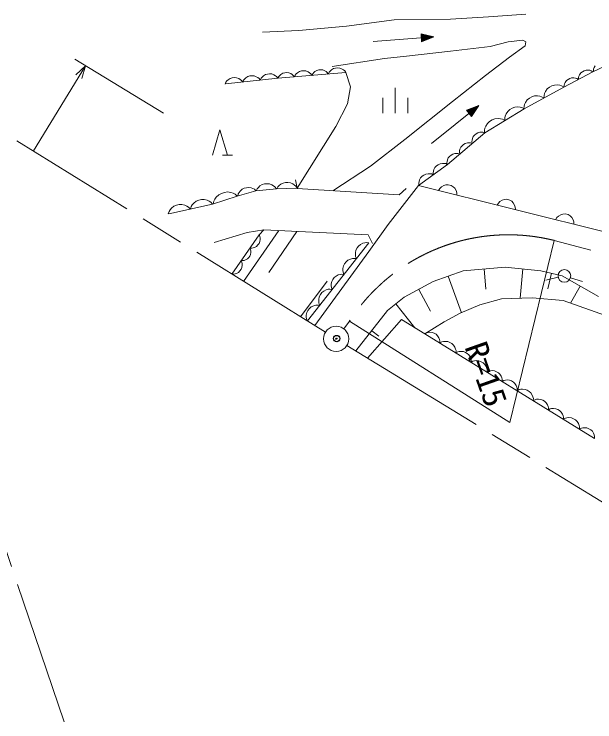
# Model space of a CAD drawing. Units: millimetres, scale not verified. Extents: x 40000 to 680000, y 20000 to 380000.
# Drawn here: x 271775 to 317768, y 262067 to 318126 of the extents above; entities that cross this region are included whole.
import ezdxf
from ezdxf.enums import TextEntityAlignment as Align

# ---------------------------------------------------------------- set-up
doc = ezdxf.new("R2010")
doc.units = ezdxf.units.MM
doc.header["$LTSCALE"] = 1000
doc.header["$PDMODE"] = 32
doc.header["$PDSIZE"] = 500
doc.linetypes.add('CHAIN', pattern=[18.5, 12, -1.5, 3.5, -1.5])
for name, color, linetype, lineweight in [('M-BGD', 7, 'Continuous', 13), ('M-BMK', 2, 'CHAIN', 13), ('M-BMK-SRVR', 3, 'Continuous', 13), ('M-STR-HTXT', 7, 'Continuous', 13)]:
    doc.layers.add(name, color=color, linetype=linetype, lineweight=lineweight)
doc.layers.add('M-OTRS', color=6, linetype='Continuous')
doc.styles.add('ＭＳ ゴシック', font='')
doc.styles.get('ＭＳ ゴシック').set_extended_font_data('MS Gothic')

msp = doc.modelspace()

# ---------------------------------------------------------------- linework, layer by layer
at = {"layer": 'M-BGD'}
for p, q in [((306324, 317722), (309335, 317901)), ((309335, 317901), (312302, 318126)), ((298098, 317182), (301874, 317677)), ((301874, 317677), (306324, 317722)), ((291446, 316688), (294322, 316823)), ((294322, 316823), (298098, 317182)), ((300211, 315969), (305020, 316328)), ((305020, 316328), (303999, 316573)), ((303999, 316573), (304047, 315934)), ((304900, 316319), (304043, 316516)), ((304043, 316516), (304082, 315997)), ((304047, 315934), (305020, 316328)), ((304082, 315997), (304900, 316319)), ((304781, 316310), (304088, 316459)), ((304088, 316459), (304118, 316060)), ((304118, 316060), (304781, 316310)), ((304661, 316301), (304132, 316402)), ((304132, 316402), (304153, 316123)), ((304153, 316123), (304661, 316301)), ((304541, 316292), (304176, 316345)), ((304176, 316345), (304188, 316186)), ((304188, 316186), (304541, 316292)), ((304382, 316280), (304221, 316288)), ((304221, 316288), (304224, 316249)), ((304224, 316249), (304382, 316280)), ((310908, 315924), (309470, 315564)), ((312077, 316058), (310908, 315924)), ((312302, 315924), (312077, 316058)), ((312257, 315609), (312302, 315924)), ((322169, 315721), (317615, 313567)), ((306324, 315204), (302863, 314800)), ((309470, 315564), (306324, 315204)), ((310998, 314710), (312257, 315609)), ((301110, 314620), (296974, 313991)), ((302863, 314800), (301110, 314620)), ((309110, 313272), (310998, 314710)), ((317788, 314038), (317714, 313897)), ((291834, 313380), (291670, 313334)), ((292002, 313398), (291834, 313380)), ((292172, 313388), (292002, 313398)), ((292348, 313323), (292172, 313388)), ((298053, 313496), (292659, 313047)), ((293056, 313445), (292907, 313355)), ((293209, 313484), (293056, 313445)), ((293365, 313497), (293209, 313484)), ((293522, 313484), (293365, 313497)), ((293684, 313419), (293522, 313484)), ((293794, 313350), (293684, 313419)), ((294116, 313393), (294039, 313302)), ((294221, 313486), (294116, 313393)), ((294381, 313584), (294221, 313486)), ((294546, 313626), (294381, 313584)), ((294714, 313640), (294546, 313626)), ((294883, 313626), (294714, 313640)), ((295058, 313556), (294883, 313626)), ((295176, 313481), (295058, 313556)), ((295267, 313405), (295176, 313481)), ((295362, 313272), (295267, 313405)), ((295429, 313408), (295362, 313272)), ((295501, 313492), (295429, 313408)), ((295598, 313579), (295501, 313492)), ((295747, 313669), (295598, 313579)), ((295900, 313708), (295747, 313669)), ((296055, 313721), (295900, 313708)), ((296213, 313708), (296055, 313721)), ((296375, 313644), (296213, 313708)), ((296485, 313574), (296375, 313644)), ((296569, 313503), (296485, 313574)), ((296658, 313380), (296569, 313503)), ((296730, 313527), (296658, 313380)), ((296807, 313617), (296730, 313527)), ((296911, 313710), (296807, 313617)), ((297072, 313808), (296911, 313710)), ((297237, 313850), (297072, 313808)), ((297404, 313864), (297237, 313850)), ((297574, 313850), (297404, 313864)), ((297748, 313780), (297574, 313850)), ((297867, 313706), (297748, 313780)), ((297958, 313629), (297867, 313706)), ((298053, 313496), (297958, 313629)), ((298053, 313496), (298413, 312373)), ((317615, 313567), (315314, 312343)), ((316664, 313473), (316563, 313331)), ((316789, 313569), (316664, 313473)), ((316927, 313643), (316789, 313569)), ((317077, 313693), (316927, 313643)), ((317251, 313697), (317077, 313693)), ((317380, 313677), (317251, 313697)), ((317485, 313645), (317380, 313677)), ((317615, 313567), (317485, 313645)), ((317668, 313769), (317650, 313583)), ((317714, 313897), (317668, 313769)), ((292659, 313047), (288524, 312597)), ((288627, 312834), (288552, 312741)), ((288729, 312930), (288627, 312834)), ((288887, 313031), (288729, 312930)), ((289051, 313077), (288887, 313031)), ((289218, 313095), (289051, 313077)), ((289388, 313086), (289218, 313095)), ((289564, 313020), (289388, 313086)), ((289684, 312949), (289564, 313020)), ((289777, 312874), (289684, 312949)), ((289876, 312744), (289777, 312874)), ((289944, 312893), (289876, 312744)), ((290018, 312985), (289944, 312893)), ((290121, 313081), (290018, 312985)), ((290279, 313182), (290121, 313081)), ((290443, 313228), (290279, 313182)), ((290610, 313247), (290443, 313228)), ((290780, 313237), (290610, 313247)), ((290956, 313172), (290780, 313237)), ((291076, 313100), (290956, 313172)), ((291169, 313026), (291076, 313100)), ((291267, 312896), (291169, 313026)), ((291336, 313044), (291267, 312896)), ((291410, 313136), (291336, 313044)), ((291513, 313232), (291410, 313136)), ((291670, 313334), (291513, 313232)), ((292468, 313251), (292348, 313323)), ((292561, 313177), (292468, 313251)), ((292659, 313047), (292561, 313177)), ((292739, 313184), (292672, 313048)), ((292810, 313268), (292739, 313184)), ((292907, 313355), (292810, 313268)), ((293879, 313279), (293794, 313350)), ((293967, 313156), (293879, 313279)), ((294039, 313302), (293967, 313156)), ((306503, 311204), (309110, 313272)), ((315516, 312863), (315415, 312720)), ((315642, 312959), (315516, 312863)), ((315779, 313032), (315642, 312959)), ((315929, 313082), (315779, 313032)), ((316104, 313087), (315929, 313082)), ((316232, 313067), (316104, 313087)), ((316337, 313034), (316232, 313067)), ((316467, 312956), (316337, 313034)), ((316475, 313108), (316467, 312956)), ((316507, 313213), (316475, 313108)), ((316563, 313331), (316507, 313213)), ((288552, 312741), (288484, 312593)), ((298413, 312373), (298188, 311024)), ((301964, 312294), (301964, 310294)), ((315314, 312343), (312180, 310629)), ((314170, 312333), (313998, 312198)), ((314360, 312436), (314170, 312333)), ((314566, 312508), (314360, 312436)), ((314808, 312517), (314566, 312508)), ((314986, 312492), (314808, 312517)), ((315132, 312449), (314986, 312492)), ((315314, 312343), (315132, 312449)), ((315327, 312497), (315320, 312346)), ((315360, 312603), (315327, 312497)), ((315415, 312720), (315360, 312603)), ((313743, 311689), (313734, 311479)), ((313786, 311835), (313743, 311689)), ((313860, 311999), (313786, 311835)), ((313998, 312198), (313860, 311999)), ((300964, 311494), (300964, 310294)), ((302728, 308192), (306503, 311204)), ((302964, 311494), (302964, 310294)), ((312281, 311135), (312206, 310972)), ((312419, 311334), (312281, 311135)), ((312591, 311469), (312419, 311334)), ((312780, 311573), (312591, 311469)), ((312987, 311645), (312780, 311573)), ((313228, 311654), (312987, 311645)), ((313407, 311628), (313228, 311654)), ((313553, 311585), (313407, 311628)), ((313734, 311479), (313553, 311585)), ((298188, 311024), (297244, 309226)), ((304840, 307878), (308571, 310889)), ((308571, 310889), (307592, 310510)), ((308478, 310814), (307661, 310489)), ((308384, 310739), (307729, 310467)), ((308291, 310663), (307798, 310446)), ((308197, 310588), (307867, 310424)), ((307968, 310300), (308197, 310588)), ((307974, 310228), (308291, 310663)), ((307981, 310156), (308384, 310739)), ((307987, 310084), (308478, 310814)), ((307994, 310012), (308571, 310889)), ((312180, 310629), (309046, 308719)), ((311222, 310678), (311038, 310565)), ((311425, 310759), (311222, 310678)), ((311666, 310780), (311425, 310759)), ((311845, 310762), (311666, 310780)), ((311994, 310726), (311845, 310762)), ((312180, 310629), (311994, 310726)), ((312163, 310825), (312155, 310615)), ((312206, 310972), (312163, 310825)), ((307592, 310510), (307994, 310012)), ((307661, 310489), (307987, 310084)), ((307729, 310467), (307981, 310156)), ((307798, 310446), (307974, 310228)), ((307867, 310424), (307968, 310300)), ((308073, 310487), (307936, 310402)), ((307936, 310402), (307961, 310371)), ((307961, 310371), (308073, 310487)), ((310677, 310050), (310641, 309902)), ((310744, 310218), (310677, 310050)), ((310872, 310422), (310744, 310218)), ((311038, 310565), (310872, 310422)), ((309262, 309474), (309127, 309258)), ((309437, 309625), (309262, 309474)), ((309632, 309744), (309437, 309625)), ((309846, 309830), (309632, 309744)), ((310100, 309851), (309846, 309830)), ((310290, 309833), (310100, 309851)), ((310446, 309795), (310290, 309833)), ((310642, 309692), (310446, 309795)), ((310641, 309902), (310642, 309692)), ((287475, 306968), (288075, 308968)), ((288075, 308968), (288675, 306968)), ((297244, 309226), (294178, 304332)), ((309057, 309082), (309018, 308925)), ((309018, 308925), (309020, 308703)), ((309127, 309258), (309057, 309082)), ((309046, 308719), (306107, 306221)), ((308136, 308424), (308068, 308263)), ((308238, 308545), (308136, 308424)), ((308357, 308646), (308238, 308545)), ((308493, 308727), (308357, 308646)), ((308662, 308768), (308493, 308727)), ((308792, 308776), (308662, 308768)), ((308902, 308767), (308792, 308776)), ((309046, 308719), (308902, 308767)), ((299986, 306080), (302728, 308192)), ((307367, 307804), (307248, 307703)), ((307502, 307885), (307367, 307804)), ((307672, 307926), (307502, 307885)), ((307801, 307934), (307672, 307926)), ((307911, 307926), (307801, 307934)), ((308055, 307877), (307911, 307926)), ((308039, 308136), (308030, 308027)), ((308030, 308027), (308055, 307877)), ((308068, 308263), (308039, 308136)), ((307049, 307295), (307040, 307185)), ((307077, 307421), (307049, 307295)), ((307146, 307582), (307077, 307421)), ((307248, 307703), (307146, 307582)), ((288275, 306968), (289075, 306968)), ((306155, 306740), (306087, 306579)), ((306257, 306861), (306155, 306740)), ((306376, 306962), (306257, 306861)), ((306512, 307043), (306376, 306962)), ((306681, 307085), (306512, 307043)), ((306811, 307092), (306681, 307085)), ((306921, 307084), (306811, 307092)), ((307065, 307035), (306921, 307084)), ((307040, 307185), (307065, 307035)), ((306107, 306221), (303806, 304557)), ((305226, 306102), (305106, 305981)), ((305362, 306201), (305226, 306102)), ((305515, 306277), (305362, 306201)), ((305700, 306307), (305515, 306277)), ((305840, 306305), (305700, 306307)), ((305957, 306286), (305840, 306305)), ((306107, 306221), (305957, 306286)), ((306058, 306453), (306049, 306343)), ((306049, 306343), (306074, 306193)), ((306087, 306579), (306058, 306453)), ((297016, 304137), (299986, 306080)), ((304978, 305681), (304959, 305564)), ((304959, 305564), (304973, 305401)), ((305019, 305815), (304978, 305681)), ((305106, 305981), (305019, 305815)), ((294066, 305005), (294178, 304332)), ((303885, 304994), (303844, 304860)), ((303972, 305161), (303885, 304994)), ((304092, 305282), (303972, 305161)), ((304228, 305380), (304092, 305282)), ((304380, 305456), (304228, 305380)), ((304566, 305486), (304380, 305456)), ((304706, 305484), (304566, 305486)), ((304823, 305465), (304706, 305484)), ((304973, 305401), (304823, 305465)), ((290349, 304401), (290167, 304380)), ((290546, 304365), (290349, 304401)), ((291115, 304406), (291028, 304301)), ((291233, 304514), (291115, 304406)), ((291415, 304628), (291233, 304514)), ((291603, 304679), (291415, 304628)), ((291794, 304697), (291603, 304679)), ((291988, 304684), (291794, 304697)), ((292188, 304607), (291988, 304684)), ((292325, 304524), (292188, 304607)), ((292430, 304437), (292325, 304524)), ((292541, 304287), (292430, 304437)), ((292670, 304451), (292579, 304288)), ((292764, 304550), (292670, 304451)), ((292889, 304649), (292764, 304550)), ((293078, 304750), (292889, 304649)), ((293269, 304788), (293078, 304750)), ((293461, 304793), (293269, 304788)), ((293654, 304766), (293461, 304793)), ((293849, 304675), (293654, 304766)), ((293979, 304583), (293849, 304675)), ((294078, 304490), (293979, 304583)), ((294178, 304332), (294078, 304490)), ((303806, 304557), (301400, 301471)), ((336223, 296457), (303806, 304557)), ((303844, 304860), (303825, 304743)), ((303825, 304743), (303839, 304580)), ((305619, 304444), (305496, 304320)), ((305801, 304553), (305619, 304444)), ((305969, 304604), (305801, 304553)), ((306158, 304618), (305969, 304604)), ((306391, 304560), (306158, 304618)), ((306551, 304458), (306391, 304560)), ((306674, 304335), (306551, 304458)), ((288196, 303932), (287980, 303821)), ((288424, 304006), (288196, 303932)), ((288665, 304041), (288424, 304006)), ((288930, 304001), (288665, 304041)), ((289119, 303935), (288930, 304001)), ((289270, 303858), (289119, 303935)), ((289446, 303704), (289270, 303858)), ((290926, 304130), (289446, 303704)), ((289530, 303885), (289485, 303715)), ((289591, 303996), (289530, 303885)), ((289682, 304116), (289591, 303996)), ((289830, 304252), (289682, 304116)), ((289994, 304331), (289830, 304252)), ((290167, 304380), (289994, 304331)), ((290687, 304311), (290546, 304365)), ((290798, 304250), (290687, 304311)), ((290926, 304130), (290798, 304250)), ((292541, 304287), (290926, 304130)), ((291028, 304301), (290948, 304133)), ((294178, 304332), (292541, 304287)), ((294178, 304332), (294178, 304310)), ((294178, 304310), (302275, 303816)), ((302275, 303816), (302835, 304310)), ((305496, 304320), (305394, 304160)), ((306784, 304153), (306674, 304335)), ((306834, 303985), (306784, 304153)), ((306849, 303796), (306834, 303985)), ((286191, 303306), (286003, 303155)), ((286394, 303388), (286191, 303306)), ((286605, 303434), (286394, 303388)), ((286824, 303445), (286605, 303434)), ((287058, 303386), (286824, 303445)), ((287222, 303311), (287058, 303386)), ((287350, 303229), (287222, 303311)), ((289446, 303704), (287495, 303076)), ((287595, 303319), (287542, 303092)), ((287672, 303470), (287595, 303319)), ((287788, 303633), (287672, 303470)), ((287980, 303821), (287788, 303633)), ((310250, 303287), (310127, 303163)), ((310432, 303396), (310250, 303287)), ((310600, 303447), (310432, 303396)), ((310789, 303461), (310600, 303447)), ((311022, 303403), (310789, 303461)), ((311182, 303301), (311022, 303403)), ((311305, 303178), (311182, 303301)), ((287495, 303076), (284018, 302314)), ((284245, 302769), (284127, 302633)), ((284433, 302921), (284245, 302769)), ((284636, 303002), (284433, 302921)), ((284847, 303048), (284636, 303002)), ((285066, 303060), (284847, 303048)), ((285300, 303000), (285066, 303060)), ((285464, 302926), (285300, 303000)), ((285592, 302843), (285464, 302926)), ((285736, 302691), (285592, 302843)), ((285803, 302890), (285736, 302691)), ((285886, 303018), (285803, 302890)), ((286003, 303155), (285886, 303018)), ((287495, 303076), (287350, 303229)), ((310127, 303163), (310025, 303003)), ((311415, 302996), (311305, 303178)), ((311466, 302828), (311415, 302996)), ((311480, 302639), (311466, 302828)), ((284045, 302504), (283978, 302305)), ((284127, 302633), (284045, 302504)), ((315063, 302239), (314881, 302129)), ((315231, 302290), (315063, 302239)), ((315420, 302304), (315231, 302290)), ((315653, 302246), (315420, 302304)), ((315813, 302144), (315653, 302246)), ((314758, 302006), (314656, 301846)), ((314881, 302129), (314758, 302006)), ((315936, 302020), (315813, 302144)), ((316046, 301839), (315936, 302020)), ((316097, 301671), (316046, 301839)), ((316111, 301482), (316097, 301671)), ((301400, 301471), (299870, 299328)), ((290231, 300834), (287607, 300026)), ((289013, 297540), (291173, 300654)), ((292745, 300980), (289950, 296958)), ((291554, 301035), (290231, 300834)), ((291554, 301035), (291173, 300654)), ((291241, 300524), (291178, 300662)), ((291260, 300416), (291241, 300524)), ((299808, 300654), (291554, 301035)), ((291935, 297649), (294155, 300915)), ((300166, 299959), (299808, 300654)), ((291084, 299842), (291173, 299970)), ((291173, 299970), (291240, 300113)), ((291240, 300113), (291265, 300286)), ((291265, 300286), (291260, 300416)), ((299870, 300017), (295003, 293821)), ((299395, 299983), (299201, 299891)), ((299550, 300024), (299395, 299983)), ((299685, 300040), (299550, 300024)), ((299870, 300017), (299685, 300040)), ((290495, 299466), (290438, 299594)), ((290438, 299594), (290589, 299584)), ((290513, 299366), (290495, 299466)), ((290518, 299246), (290513, 299366)), ((290589, 299584), (290697, 299604)), ((290697, 299604), (290821, 299645)), ((290821, 299645), (290974, 299728)), ((290974, 299728), (291084, 299842)), ((298846, 299438), (298802, 299228)), ((298939, 299609), (298846, 299438)), ((299058, 299760), (298939, 299609)), ((299201, 299891), (299058, 299760)), ((290249, 298732), (290351, 298837)), ((290351, 298837), (290433, 298955)), ((290433, 298955), (290495, 299087)), ((290495, 299087), (290518, 299246)), ((299870, 299328), (295592, 293456)), ((298802, 299228), (298799, 299068)), ((298799, 299068), (298815, 298933)), ((298815, 298933), (298882, 298759)), ((289816, 298470), (289754, 298608)), ((289754, 298608), (289893, 298599)), ((289836, 298361), (289816, 298470)), ((289841, 298231), (289836, 298361)), ((289893, 298599), (289994, 298617)), ((289994, 298617), (290108, 298655)), ((290108, 298655), (290249, 298732)), ((297951, 298351), (297857, 298180)), ((298069, 298502), (297951, 298351)), ((298213, 298633), (298069, 298502)), ((298407, 298725), (298213, 298633)), ((298562, 298766), (298407, 298725)), ((298697, 298782), (298562, 298766)), ((298882, 298759), (298697, 298782)), ((289396, 297590), (289549, 297674)), ((289549, 297674), (289659, 297787)), ((289659, 297787), (289748, 297916)), ((289748, 297916), (289816, 298059)), ((289816, 298059), (289841, 298231)), ((297814, 297970), (297811, 297810)), ((297811, 297810), (297827, 297675)), ((297857, 298180), (297814, 297970)), ((297827, 297675), (297893, 297501)), ((304957, 296938), (307329, 297805)), ((307329, 297805), (310660, 298079)), ((308995, 297942), (309127, 296333)), ((310660, 298079), (313489, 297805)), ((312075, 297942), (311850, 295624)), ((313489, 297805), (315177, 297394)), ((289013, 297540), (289164, 297530)), ((289164, 297530), (289273, 297549)), ((289273, 297549), (289396, 297590)), ((297021, 297118), (296933, 296958)), ((297132, 297260), (297021, 297118)), ((297267, 297383), (297132, 297260)), ((297448, 297469), (297267, 297383)), ((297593, 297507), (297448, 297469)), ((297720, 297523), (297593, 297507)), ((297893, 297501), (297720, 297523)), ((306143, 297371), (307202, 294473)), ((314872, 297283), (313897, 297060)), ((314333, 297599), (314036, 296379)), ((315177, 297394), (318052, 295752)), ((315838, 297249), (316795, 296959)), ((294457, 294160), (296578, 296976)), ((296893, 296761), (296889, 296611)), ((296889, 296611), (296904, 296484)), ((296933, 296958), (296893, 296761)), ((302675, 295706), (304957, 296938)), ((316615, 296573), (315847, 295229)), ((296154, 296064), (296036, 295913)), ((296298, 296195), (296154, 296064)), ((296492, 296287), (296298, 296195)), ((296647, 296328), (296492, 296287)), ((296782, 296344), (296647, 296328)), ((296967, 296321), (296782, 296344)), ((296904, 296484), (296967, 296321)), ((303816, 296322), (304743, 294605)), ((295899, 295532), (295896, 295372)), ((295942, 295742), (295899, 295532)), ((296036, 295913), (295942, 295742)), ((301352, 294656), (302675, 295706)), ((310386, 295569), (308653, 295113)), ((312805, 295660), (310386, 295569)), ((315269, 295432), (312805, 295660)), ((319421, 293972), (315269, 295432)), ((295310, 294937), (295166, 294806)), ((295504, 295029), (295310, 294937)), ((295658, 295070), (295504, 295029)), ((295793, 295086), (295658, 295070)), ((295978, 295063), (295793, 295086)), ((295896, 295372), (295912, 295237)), ((295912, 295237), (295978, 295063)), ((302014, 295181), (303515, 293289)), ((308653, 295113), (307101, 294428)), ((294954, 294484), (294911, 294274)), ((295047, 294655), (294954, 294484)), ((295166, 294806), (295047, 294655)), ((298842, 291449), (301352, 294656)), ((307101, 294428), (305824, 293744)), ((294911, 294274), (294907, 294114)), ((294907, 294114), (294924, 293979)), ((294924, 293979), (294990, 293805)), ((302447, 293926), (299764, 290884)), ((304311, 292813), (302447, 293926)), ((305824, 293744), (304311, 292813)), ((300097, 293053), (300658, 292614)), ((304446, 292894), (304301, 292819)), ((317745, 284517), (304311, 292813)), ((304562, 292921), (304446, 292894)), ((304701, 292934), (304562, 292921)), ((304888, 292917), (304701, 292934)), ((305046, 292853), (304888, 292917)), ((305189, 292764), (305046, 292853)), ((305317, 292652), (305189, 292764)), ((305416, 292493), (305317, 292652)), ((305467, 292362), (305416, 292493)), ((305494, 292247), (305467, 292362)), ((305492, 292083), (305494, 292247)), ((305648, 292164), (305492, 292083)), ((305772, 292193), (305648, 292164)), ((305921, 292206), (305772, 292193)), ((306121, 292188), (305921, 292206)), ((306290, 292119), (306121, 292188)), ((306443, 292025), (306290, 292119)), ((306581, 291905), (306443, 292025)), ((306687, 291734), (306581, 291905)), ((306742, 291594), (306687, 291734)), ((306771, 291470), (306742, 291594)), ((306769, 291295), (306771, 291470)), ((306914, 291370), (306769, 291295)), ((307029, 291398), (306914, 291370)), ((307169, 291410), (307029, 291398)), ((307356, 291393), (307169, 291410)), ((307513, 291329), (307356, 291393)), ((307656, 291241), (307513, 291329)), ((307785, 291129), (307656, 291241)), ((307883, 290969), (307785, 291129)), ((307935, 290838), (307883, 290969)), ((307962, 290723), (307935, 290838)), ((307960, 290560), (307962, 290723)), ((308115, 290640), (307960, 290560)), ((308239, 290669), (308115, 290640)), ((308388, 290683), (308239, 290669)), ((308589, 290665), (308388, 290683)), ((308758, 290596), (308589, 290665)), ((308911, 290501), (308758, 290596)), ((309048, 290381), (308911, 290501)), ((309154, 290210), (309048, 290381)), ((309209, 290070), (309154, 290210)), ((309238, 289946), (309209, 290070)), ((309236, 289772), (309238, 289946)), ((309381, 289847), (309236, 289772)), ((309497, 289874), (309381, 289847)), ((309636, 289886), (309497, 289874)), ((309823, 289870), (309636, 289886)), ((309981, 289805), (309823, 289870)), ((310124, 289717), (309981, 289805)), ((310252, 289605), (310124, 289717)), ((310351, 289445), (310252, 289605)), ((310402, 289315), (310351, 289445)), ((310429, 289199), (310402, 289315)), ((310427, 289036), (310429, 289199)), ((310572, 289111), (310427, 289036)), ((310688, 289138), (310572, 289111)), ((310827, 289151), (310688, 289138)), ((311014, 289134), (310827, 289151)), ((311172, 289070), (311014, 289134)), ((311315, 288981), (311172, 289070)), ((311443, 288869), (311315, 288981)), ((311542, 288710), (311443, 288869)), ((311593, 288579), (311542, 288710)), ((311621, 288464), (311593, 288579)), ((311618, 288300), (311621, 288464)), ((311774, 288381), (311618, 288300)), ((311898, 288410), (311774, 288381)), ((312047, 288424), (311898, 288410)), ((312248, 288406), (312047, 288424)), ((312416, 288336), (312248, 288406)), ((312570, 288242), (312416, 288336)), ((312707, 288122), (312570, 288242)), ((312813, 287951), (312707, 288122)), ((312868, 287811), (312813, 287951)), ((312897, 287687), (312868, 287811)), ((312895, 287512), (312897, 287687)), ((313040, 287587), (312895, 287512)), ((313155, 287615), (313040, 287587)), ((313295, 287627), (313155, 287615)), ((313482, 287610), (313295, 287627)), ((313640, 287546), (313482, 287610)), ((313782, 287458), (313640, 287546)), ((313911, 287346), (313782, 287458)), ((314009, 287186), (313911, 287346)), ((314061, 287056), (314009, 287186)), ((314088, 286940), (314061, 287056)), ((314086, 286777), (314088, 286940)), ((314231, 286852), (314086, 286777)), ((314347, 286879), (314231, 286852)), ((314486, 286892), (314347, 286879)), ((314673, 286875), (314486, 286892)), ((314831, 286810), (314673, 286875)), ((314974, 286722), (314831, 286810)), ((315102, 286610), (314974, 286722)), ((315201, 286450), (315102, 286610)), ((315252, 286320), (315201, 286450)), ((315279, 286204), (315252, 286320)), ((315277, 286041), (315279, 286204)), ((315432, 286121), (315277, 286041)), ((315556, 286151), (315432, 286121)), ((315706, 286164), (315556, 286151)), ((315906, 286146), (315706, 286164)), ((316075, 286077), (315906, 286146)), ((316228, 285983), (316075, 286077)), ((316366, 285863), (316228, 285983)), ((316471, 285691), (316366, 285863)), ((316526, 285552), (316471, 285691)), ((316556, 285428), (316526, 285552)), ((316553, 285253), (316556, 285428)), ((316814, 285355), (316698, 285328)), ((316953, 285368), (316814, 285355)), ((317141, 285351), (316953, 285368)), ((317298, 285287), (317141, 285351)), ((316698, 285328), (316553, 285253)), ((317441, 285198), (317298, 285287)), ((317569, 285086), (317441, 285198)), ((317668, 284927), (317569, 285086)), ((317719, 284796), (317668, 284927)), ((317747, 284681), (317719, 284796)), ((317745, 284517), (317747, 284681))]:
    msp.add_line(p, q, dxfattribs=at)
msp.add_circle((315360, 297394), 500, dxfattribs=at)
at = {"layer": 'M-BMK'}
for p, q in [((296428, 292936), (271996, 308104)), ((348379, 291249), (314535, 300205)), ((298336, 293818), (297879, 293208)), ((298130, 291886), (325173, 275293)), ((266101, 290462), (275749, 262067))]:
    msp.add_line(p, q, dxfattribs=at)
msp.add_arc((310916, 285648), 15000, 76.0408, 146.9987, dxfattribs=at)
at = {"layer": 'M-BMK-SRVR'}
for radius in [1000, 40]:
    msp.add_circle((297278, 292409), radius, dxfattribs=at)
at = {"layer": 'M-OTRS'}
msp.add_point((297320, 292430), dxfattribs=at)
at = {"layer": 'M-STR-HTXT'}
for p, q in [((276572, 314561), (283599, 310276)), ((273309, 307288), (277426, 314040)), ((276666, 313332), (277426, 314040)), ((277426, 314040), (277145, 313041)), ((314535, 300205), (311045, 285785)), ((311045, 285785), (298336, 293818))]:
    msp.add_line(p, q, dxfattribs=at)

# ---------------------------------------------------------------- texts
at = {"layer": 'M-STR-HTXT', "style": 'ＭＳ ゴシック', "width": 1.05}
msp.add_text('R=15', height=1833, rotation=289.4, dxfattribs=at).set_placement((306903, 291595), align=Align.BOTTOM_LEFT)

doc.saveas('drawing.dxf')
